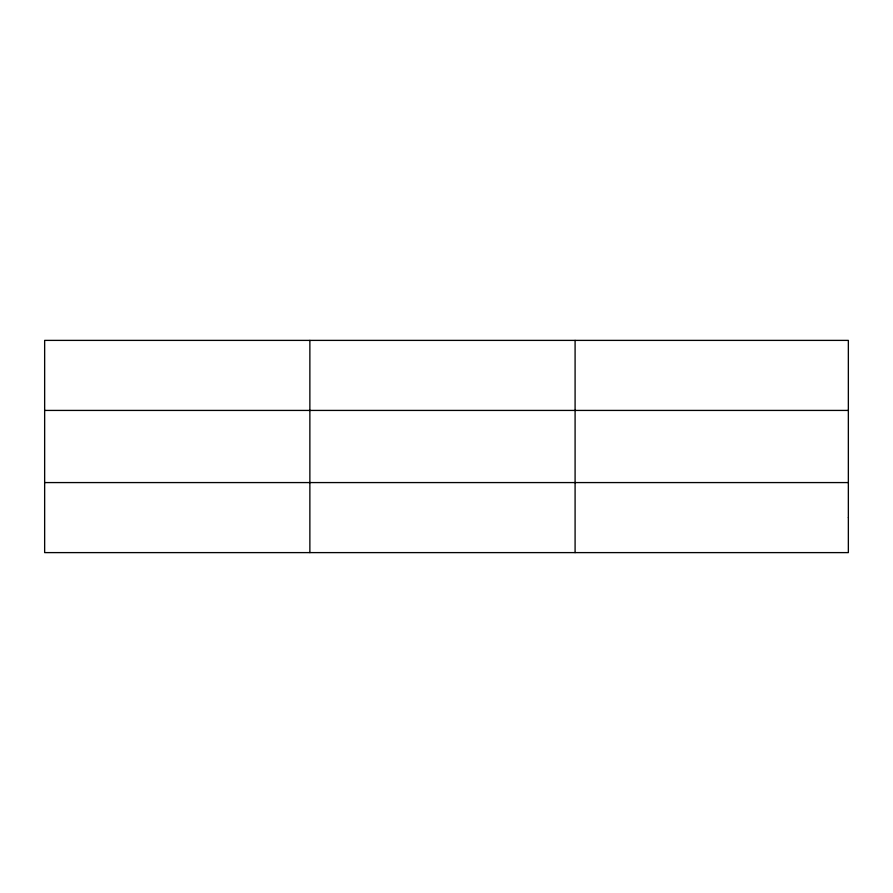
<?xml version="1.0" encoding="UTF-8"?>
<svg xmlns="http://www.w3.org/2000/svg" width="893" height="893" viewBox="0 0 893 893"><rect width="100%" height="100%" fill="white"/><g stroke="black" fill="none" stroke-linecap="round" stroke-linejoin="round"><path stroke-width="1.34" d="M309.871 340.389L309.871 552.611M575.092 340.389L575.092 552.611M44.65 410.423L848.35 410.423M44.65 482.577L848.35 482.577M848.35 517.594L848.35 552.611L44.65 552.611L44.65 340.389L848.35 340.389L848.35 517.594"/></g></svg>
